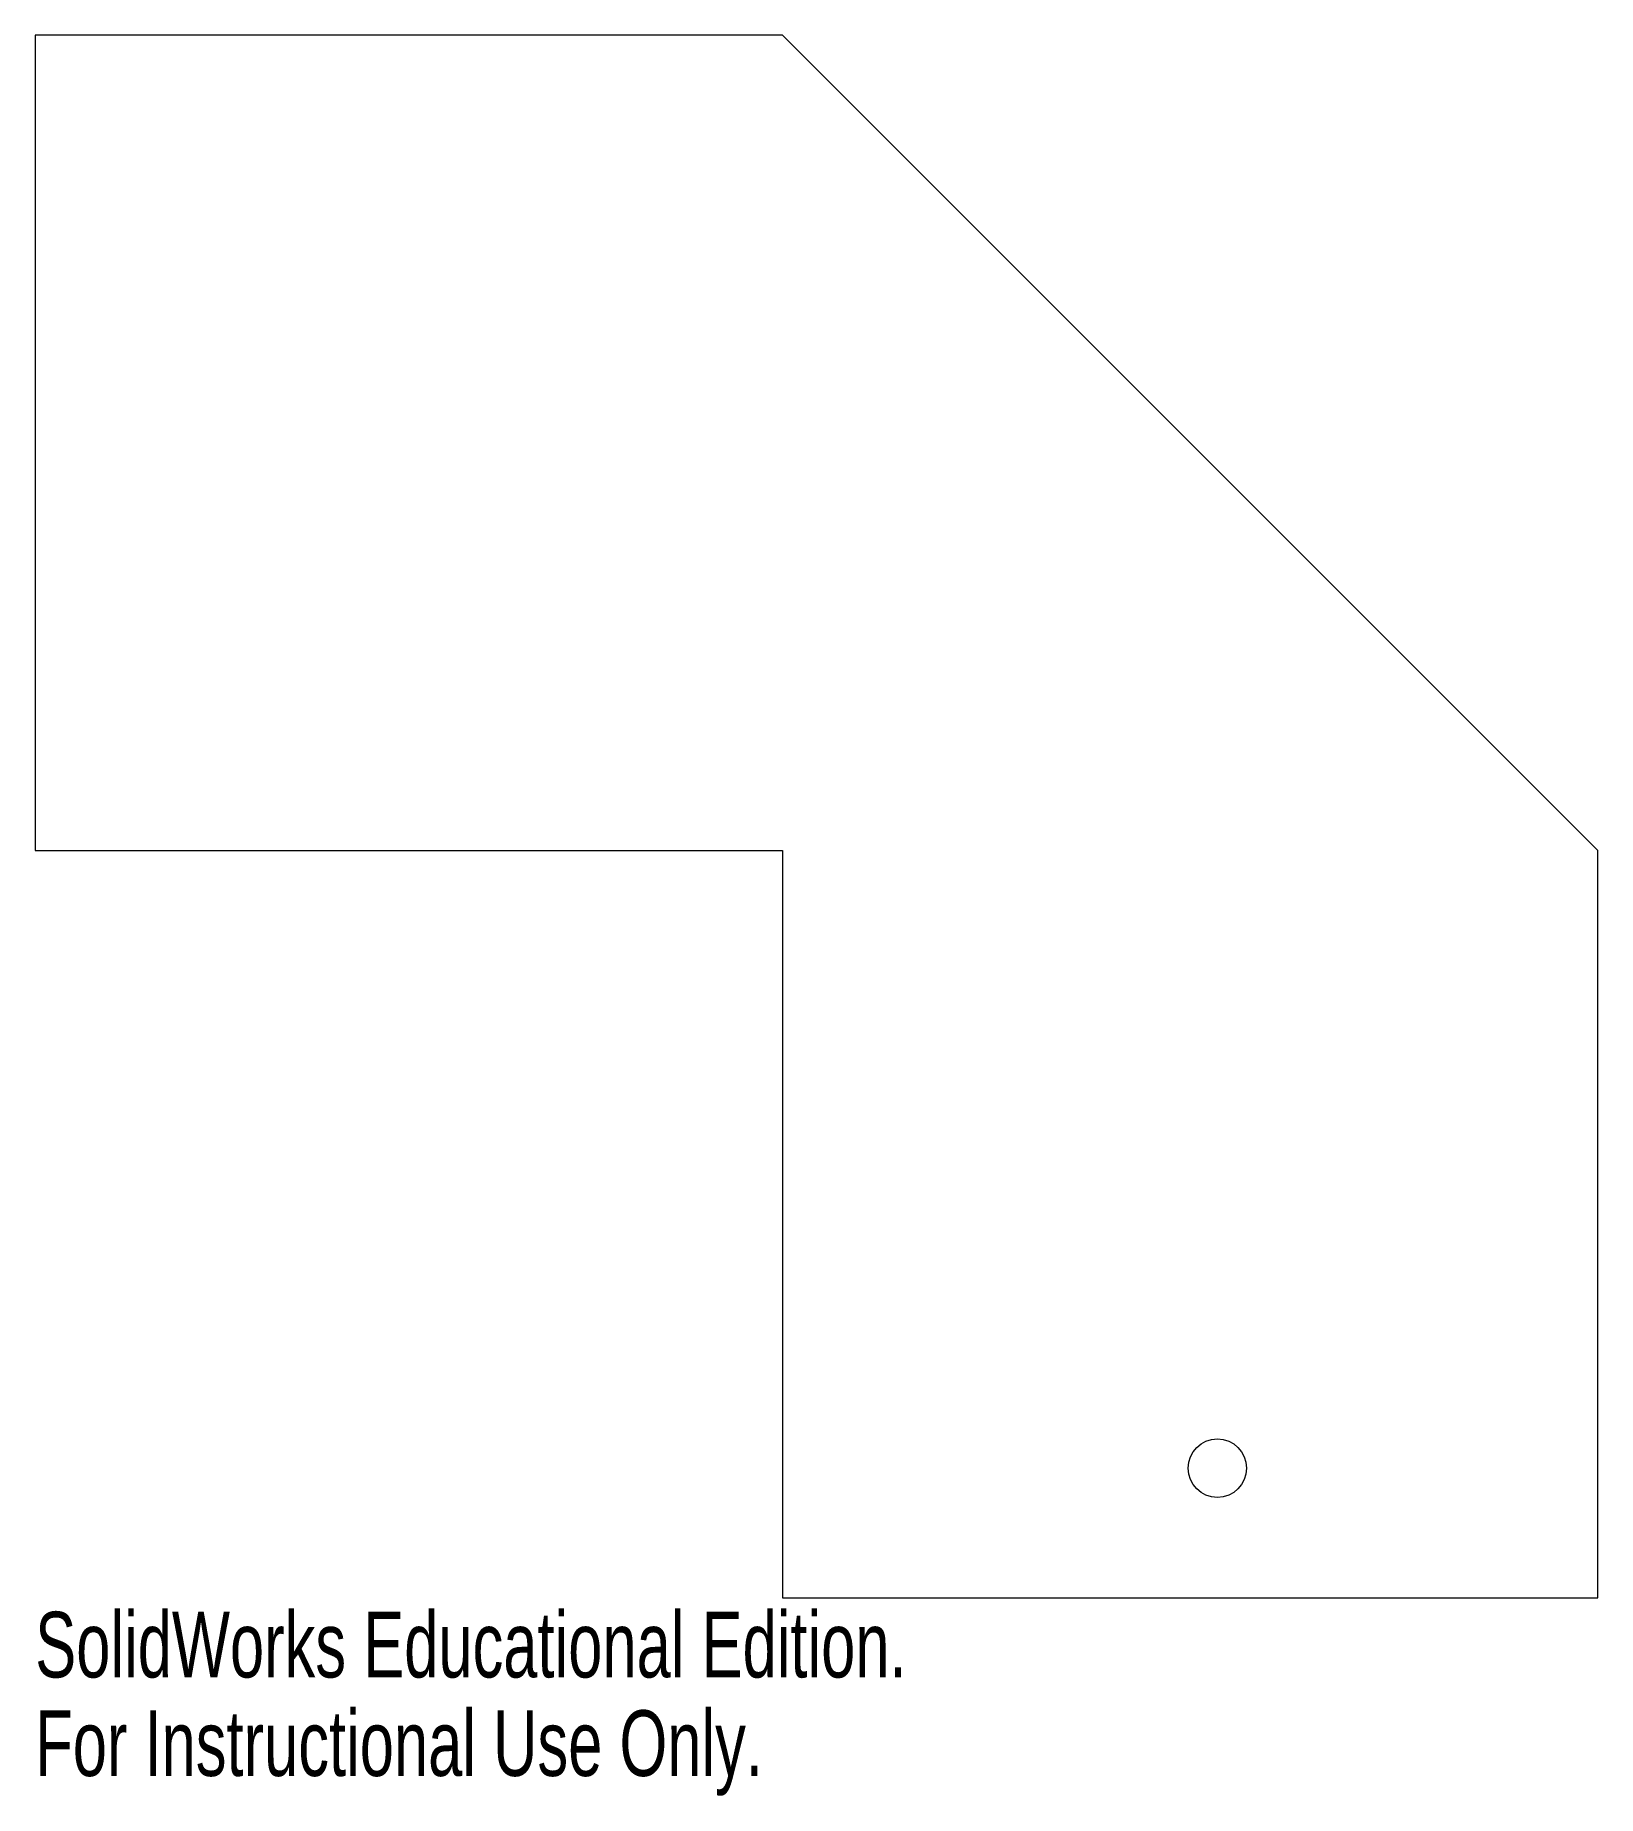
# Model space of a CAD drawing. Header units: millimetres. Extents: x -115 to 0, y -70 to 60.
import ezdxf

# ---------------------------------------------------------------- set-up
doc = ezdxf.new("R2010")
doc.units = ezdxf.units.MM
doc.styles.add('SLDTEXTSTYLE0', font='TXT', dxfattribs={"width": 0.7})

msp = doc.modelspace()

# ---------------------------------------------------------------- linework, layer by layer
at = {"color": 7, "linetype": 'Continuous', "lineweight": 15}
for p, q in [((-60, 60), (-115, 60)), ((-115, 60), (-115, 0)), ((0, 0), (-60, 60)), ((-115, 0), (-60, 0)), ((-60, 0), (-60, -55)), ((0, -55), (0, 0)), ((-60, -55), (0, -55))]:
    msp.add_line(p, q, dxfattribs=at)
msp.add_circle((-28, -45.45), 2.15, dxfattribs=at)

# ---------------------------------------------------------------- texts
at = {"color": 7, "linetype": 'Continuous', "char_height": 4.8336, "attachment_point": 1, "style": 'SLDTEXTSTYLE0'}
for s, insert in [('SolidWorks Educational Edition.', (-115, -56.02)), ('For Instructional Use Only.', (-115, -63.27))]:
    msp.add_mtext(s, dxfattribs=dict(at, insert=insert))

doc.saveas('drawing.dxf')
